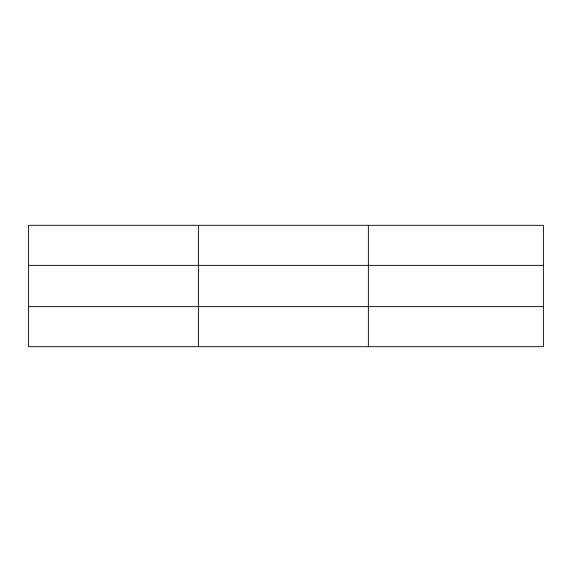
<?xml version="1.0" encoding="UTF-8"?>
<svg xmlns="http://www.w3.org/2000/svg" width="572" height="572" viewBox="0 0 572 572"><rect width="100%" height="100%" fill="white"/><g stroke="black" fill="none" stroke-linecap="round" stroke-linejoin="round"><path stroke-width="0.86" d="M198.484 225.311L198.484 346.689M368.368 225.311L368.368 346.689M543.4 265.365L543.4 225.311L28.6 225.311L28.6 346.689L543.4 346.689L543.4 265.365L28.6 265.365M28.6 306.635L543.4 306.635"/></g></svg>
